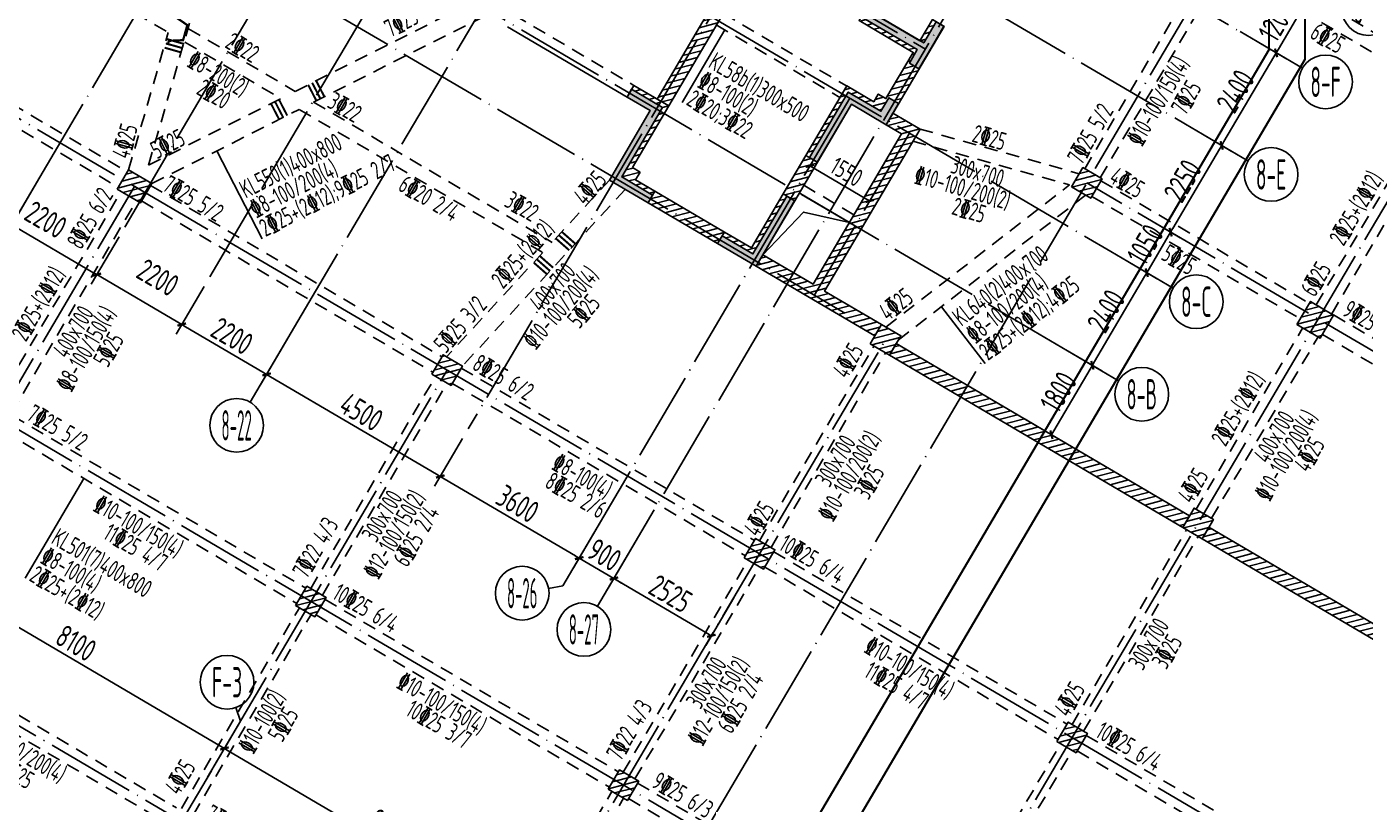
# Model space of a CAD drawing. Header units: millimetres. Extents: x 64473 to 386235, y 427387 to 703525.
# Drawn here: x 312596 to 342496, y 583845 to 601223 of the extents above; entities that cross this region are included whole.
import ezdxf
from ezdxf.enums import TextEntityAlignment as Align

# ---------------------------------------------------------------- set-up
doc = ezdxf.new("R2010")
doc.units = ezdxf.units.MM
doc.header["$LTSCALE"] = 100
doc.header["$PDMODE"] = 35
doc.header["$PDSIZE"] = 200
doc.linetypes.add('3', pattern=[5, 3, -2])
doc.linetypes.add('DOTE', pattern=[2.42, 2, -0.2, 0.02, -0.2])
for name, color, linetype in [('B-DIM', 1, 'Continuous'), ('B-TEXT', 7, 'Continuous'), ('B-开洞', 7, 'Continuous'), ('COLU', 7, 'Continuous'), ('colu-1层', 6, 'Continuous'), ('h后浇带', 51, 'Continuous'), ('h填实-1层', 254, 'Continuous'), ('h斜线-1层', 7, 'Continuous'), ('h斜线-墙', 7, 'Continuous'), ('h斜线-柱', 7, 'Continuous'), ('L-AXIS', 3, 'Continuous'), ('L-dote', 253, 'DOTE'), ('L-吊筋', 1, 'Continuous'), ('L-箍筋', 1, 'Continuous'), ('WALL', 3, 'Continuous'), ('wall-主楼', 2, 'Continuous'), ('wall-开洞', 5, 'Continuous'), ('垂直钢筋', 27, 'Continuous'), ('梁', 4, 'Continuous'), ('梁虚线', 4, '3'), ('水平标注', 2, 'Continuous'), ('水平钢筋', 30, 'Continuous')]:
    doc.layers.add(name, color=color, linetype=linetype)
doc.styles.add('_TCH_AXIS', font='tssdeng.shx', dxfattribs={"width": 0.7, "bigfont": 'tssdchn.shx'})
doc.styles.add('COMPLEX', font='tssdeng.shx', dxfattribs={"width": 0.7, "bigfont": 'tssdchn.shx'})
doc.styles.get("Standard").update_dxf_attribs({"font": 'tssdeng.shx', "width": 0.7, "bigfont": 'tssdchn.shx'})
doc.styles.add('TSSD_Dimension', font='Tssdeng.shx', dxfattribs={"width": 0.7, "bigfont": 'tssdchn.shx'})
doc.dimstyles.new('TSSD_100_100$0', dxfattribs={"dimtxt": 300, "dimasz": 100, "dimexe": 250, "dimexo": 250, "dimgap": 100, "dimtad": 1, "dimdec": 0, "dimzin": 0, "dimdsep": 46, "dimtxsty": 'TSSD_Dimension', "dimblk": '_tsdbk', "dimblk1": '_tsdbk', "dimblk2": '_tsdbk', "dimsah": 1, "dimcen": 0, "dimclrt": 7, "dimadec": 0, "dimazin": 0, "dimtfac": 1, "dimtdec": 0, "dimtix": 1, "dimtmove": 2, "dimatfit": 3, "dimldrblk": '_tsdbk', "dimfxl": 1, "dimtolj": 1, "dimtzin": 0, "dimarcsym": 0})
pattern_1 = [(14.545372, (-467527.32, -323147.44), (-31.895617, 122.929531), [])]
pattern_2 = [(14.545372, (8572.51, -7581.39), (-31.895617, 122.929531), [])]
pattern_3 = [(14.545372, (-85926.15, 179405.06), (-31.895617, 122.92953), [])]

# ---------------------------------------------------------------- blocks, each defined once
blk = doc.blocks.new('_tsdbk')
blk.add_line((-1, 0), (0, 0))
at = {"const_width": 0.5}
blk.add_lwpolyline([(-0.7, -0.7), (0.7, 0.7)], dxfattribs=at)
blk = doc.blocks.new('*D48')
at = {"layer": 'B-DIM', "color": 0, "lineweight": -2}
for p, q in [((330147, 598207), (329966, 597898)), ((330178, 598063), (331342, 597379)), ((331483, 597421), (331302, 597113))]:
    blk.add_line(p, q, dxfattribs=at)
at = {"layer": 'Defpoints', "color": 0}
for p in [(330274, 598422), (331610, 597637), (331428, 597328)]:
    blk.add_point(p, dxfattribs=at)
at = {"layer": 'B-DIM', "color": 0, "lineweight": -2, "xscale": 100, "yscale": 100, "zscale": 100}
for p, rotation in [((330092, 598114), 149.5460815440813), ((331428, 597328), 329.5460815440813)]:
    blk.add_blockref('_tsdbk', p, dxfattribs=dict(at, rotation=rotation))
at = {"layer": 'B-DIM', "color": 7, "insert": (330912, 597980), "char_height": 400, "attachment_point": 5, "rotation": 329.5461, "style": 'TSSD_Dimension'}
blk.add_mtext('\\A1;1550', dxfattribs=at)
blk = doc.blocks.new('*D529')
at = {"layer": 'Defpoints', "color": 0}
for p in [(336810, 596200), (337617, 595726), (335594, 594131)]:
    blk.add_point(p, dxfattribs=at)
at = {"layer": 'L-AXIS', "color": 0, "lineweight": -2}
for p, q in [((337026, 596073), (337833, 595599)), ((336451, 593743), (337566, 595639)), ((335810, 594004), (336616, 593530))]:
    blk.add_line(p, q, dxfattribs=at)
at = {"layer": 'L-AXIS', "color": 0, "lineweight": -2, "xscale": 100, "yscale": 100, "zscale": 100}
for p, rotation in [((337617, 595726), 59.54537173674475), ((336401, 593657), 239.5453717367448)]:
    blk.add_blockref('_tsdbk', p, dxfattribs=dict(at, rotation=rotation))
at = {"layer": 'L-AXIS', "color": 7, "insert": (336707, 594869), "char_height": 500, "attachment_point": 5, "rotation": 59.5454, "style": 'TSSD_Dimension'}
blk.add_mtext('\\A1;2400', dxfattribs=at)
blk = doc.blocks.new('*D530')
at = {"layer": 'Defpoints', "color": 0}
for p in [(335594, 594131), (336401, 593657), (334682, 592579)]:
    blk.add_point(p, dxfattribs=at)
at = {"layer": 'L-AXIS', "color": 0, "lineweight": -2}
for p, q in [((335810, 594004), (336616, 593530)), ((335539, 592191), (336350, 593571)), ((334897, 592453), (335704, 591978))]:
    blk.add_line(p, q, dxfattribs=at)
at = {"layer": 'L-AXIS', "color": 0, "lineweight": -2, "xscale": 100, "yscale": 100, "zscale": 100}
for p, rotation in [((336401, 593657), 59.54537173674475), ((335488, 592105), 239.5453717367448)]:
    blk.add_blockref('_tsdbk', p, dxfattribs=dict(at, rotation=rotation))
at = {"layer": 'L-AXIS', "color": 7, "insert": (335643, 593058), "char_height": 500, "attachment_point": 5, "rotation": 59.5454, "style": 'TSSD_Dimension'}
blk.add_mtext('\\A1;1800', dxfattribs=at)
blk = doc.blocks.new('*D569')
at = {"layer": 'Defpoints', "color": 0}
for p in [(316633, 584447), (323995, 580987), (323616, 580341)]:
    blk.add_point(p, dxfattribs=at)
at = {"layer": 'L-AXIS', "color": 0, "lineweight": -2}
for p, q in [((316760, 584663), (317139, 585308)), ((317099, 585041), (323909, 581037)), ((323742, 580557), (324122, 581202))]:
    blk.add_line(p, q, dxfattribs=at)
at = {"layer": 'L-AXIS', "color": 0, "lineweight": -2, "xscale": 100, "yscale": 100, "zscale": 100}
for p, rotation in [((317013, 585092), 149.5453717276141), ((323995, 580987), 329.5453717276141)]:
    blk.add_blockref('_tsdbk', p, dxfattribs=dict(at, rotation=rotation))
at = {"layer": 'L-AXIS', "color": 7, "insert": (320681, 583341), "char_height": 500, "attachment_point": 5, "rotation": 329.5454, "style": 'TSSD_Dimension'}
blk.add_mtext('\\A1;8100', dxfattribs=at)
blk = doc.blocks.new('_AXISO')
blk.add_circle((0, 0), 0.5)
at = {"layer": 'B-TEXT', "style": 'COMPLEX', "width": 1.450893}
blk.add_attdef('A', text='', height=0.56, dxfattribs=at).set_placement((0.249375, -0.28), (0.749375, -0.28), align=Align.FIT)
blk = doc.blocks.new('*D570')
at = {"layer": 'Defpoints', "color": 0}
for p in [(316683, 595630), (318580, 594515), (317955, 593452)]:
    blk.add_point(p, dxfattribs=at)
at = {"layer": 'L-AXIS', "color": 0, "lineweight": -2}
for p, q in [((316557, 595415), (315931, 594351)), ((316144, 594516), (317868, 593502)), ((318453, 594300), (317828, 593236))]:
    blk.add_line(p, q, dxfattribs=at)
at = {"layer": 'L-AXIS', "color": 0, "lineweight": -2, "xscale": 100, "yscale": 100, "zscale": 100}
for p, rotation in [((316058, 594567), 149.5453717275947), ((317955, 593452), 329.5453717275947)]:
    blk.add_blockref('_tsdbk', p, dxfattribs=dict(at, rotation=rotation))
at = {"layer": 'L-AXIS', "color": 7, "insert": (317184, 594311), "char_height": 500, "attachment_point": 5, "rotation": 329.5454, "style": 'TSSD_Dimension'}
blk.add_mtext('\\A1;2200', dxfattribs=at)
blk = doc.blocks.new('*D571')
at = {"layer": 'Defpoints', "color": 0}
for p in [(309651, 588553), (317013, 585092), (316633, 584447)]:
    blk.add_point(p, dxfattribs=at)
at = {"layer": 'L-AXIS', "color": 0, "lineweight": -2}
for p, q in [((309777, 588768), (310157, 589413)), ((310116, 589147), (316926, 585143)), ((316760, 584663), (317139, 585308))]:
    blk.add_line(p, q, dxfattribs=at)
at = {"layer": 'L-AXIS', "color": 0, "lineweight": -2, "xscale": 100, "yscale": 100, "zscale": 100}
for p, rotation in [((310030, 589198), 149.5453717276141), ((317013, 585092), 329.5453717276141)]:
    blk.add_blockref('_tsdbk', p, dxfattribs=dict(at, rotation=rotation))
at = {"layer": 'L-AXIS', "color": 7, "insert": (313699, 587447), "char_height": 500, "attachment_point": 5, "rotation": 329.5454, "style": 'TSSD_Dimension'}
blk.add_mtext('\\A1;8100', dxfattribs=at)
blk = doc.blocks.new('*D574')
at = {"layer": 'Defpoints', "color": 0}
for p in [(309011, 600141), (312891, 597860), (312265, 596797)]:
    blk.add_point(p, dxfattribs=at)
at = {"layer": 'L-AXIS', "color": 0, "lineweight": -2}
for p, q in [((308885, 599926), (308259, 598862)), ((308472, 599027), (312179, 596848)), ((312764, 597645), (312138, 596581))]:
    blk.add_line(p, q, dxfattribs=at)
at = {"layer": 'L-AXIS', "color": 0, "lineweight": -2, "xscale": 100, "yscale": 100, "zscale": 100}
for p, rotation in [((308386, 599078), 149.5453717275947), ((312265, 596797), 329.5453717275947)]:
    blk.add_blockref('_tsdbk', p, dxfattribs=dict(at, rotation=rotation))
at = {"layer": 'L-AXIS', "color": 7, "insert": (310503, 598239), "char_height": 500, "attachment_point": 5, "rotation": 329.5454, "style": 'TSSD_Dimension'}
blk.add_mtext('\\A1;4500', dxfattribs=at)
blk = doc.blocks.new('*D577')
at = {"layer": 'Defpoints', "color": 0}
for p in [(312891, 597860), (314787, 596745), (314162, 595682)]:
    blk.add_point(p, dxfattribs=at)
at = {"layer": 'L-AXIS', "color": 0, "lineweight": -2}
for p, q in [((312764, 597645), (312138, 596581)), ((312351, 596746), (314075, 595733)), ((314660, 596530), (314035, 595466))]:
    blk.add_line(p, q, dxfattribs=at)
at = {"layer": 'L-AXIS', "color": 0, "lineweight": -2, "xscale": 100, "yscale": 100, "zscale": 100}
for p, rotation in [((312265, 596797), 149.5453717275947), ((314162, 595682), 329.5453717275947)]:
    blk.add_blockref('_tsdbk', p, dxfattribs=dict(at, rotation=rotation))
at = {"layer": 'L-AXIS', "color": 7, "insert": (313023, 596912), "char_height": 500, "attachment_point": 5, "rotation": 329.5454, "style": 'TSSD_Dimension'}
blk.add_mtext('\\A1;2200', dxfattribs=at)
blk = doc.blocks.new('*D578')
at = {"layer": 'Defpoints', "color": 0}
for p in [(314787, 596745), (316683, 595630), (316058, 594567)]:
    blk.add_point(p, dxfattribs=at)
at = {"layer": 'L-AXIS', "color": 0, "lineweight": -2}
for p, q in [((314660, 596530), (314035, 595466)), ((314248, 595631), (315972, 594617)), ((316557, 595415), (315931, 594351))]:
    blk.add_line(p, q, dxfattribs=at)
at = {"layer": 'L-AXIS', "color": 0, "lineweight": -2, "xscale": 100, "yscale": 100, "zscale": 100}
for p, rotation in [((314162, 595682), 149.5453717275947), ((316058, 594567), 329.5453717275947)]:
    blk.add_blockref('_tsdbk', p, dxfattribs=dict(at, rotation=rotation))
at = {"layer": 'L-AXIS', "color": 7, "insert": (315527, 595617), "char_height": 500, "attachment_point": 5, "rotation": 329.5454, "style": 'TSSD_Dimension'}
blk.add_mtext('\\A1;2200', dxfattribs=at)
blk = doc.blocks.new('*D579')
at = {"layer": 'Defpoints', "color": 0}
for p in [(326338, 589954), (328515, 588674), (327889, 587610)]:
    blk.add_point(p, dxfattribs=at)
at = {"layer": 'L-AXIS', "color": 0, "lineweight": -2}
for p, q in [((326211, 589738), (325586, 588674)), ((325799, 588839), (327803, 587661)), ((328388, 588458), (327763, 587395))]:
    blk.add_line(p, q, dxfattribs=at)
at = {"layer": 'L-AXIS', "color": 0, "lineweight": -2, "xscale": 100, "yscale": 100, "zscale": 100}
for p, rotation in [((325713, 588890), 149.5453717275947), ((327889, 587610), 329.5453717275947)]:
    blk.add_blockref('_tsdbk', p, dxfattribs=dict(at, rotation=rotation))
at = {"layer": 'L-AXIS', "color": 7, "insert": (326979, 588552), "char_height": 500, "attachment_point": 5, "rotation": 329.5454, "style": 'TSSD_Dimension'}
blk.add_mtext('\\A1;2525', dxfattribs=at)
blk = doc.blocks.new('*D580')
at = {"layer": 'Defpoints', "color": 0}
for p in [(325562, 590410), (326338, 589954), (325713, 588890)]:
    blk.add_point(p, dxfattribs=at)
at = {"layer": 'L-AXIS', "color": 0, "lineweight": -2}
for p, q in [((325436, 590194), (324810, 589131)), ((326211, 589738), (325586, 588674)), ((324851, 589397), (324765, 589448)), ((324937, 589346), (325713, 588890)), ((325799, 588839), (325885, 588789))]:
    blk.add_line(p, q, dxfattribs=at)
at = {"layer": 'L-AXIS', "color": 0, "lineweight": -2, "xscale": 100, "yscale": 100, "zscale": 100}
for p, rotation in [((324937, 589346), 329.5453717275947), ((325713, 588890), 149.5453717275947)]:
    blk.add_blockref('_tsdbk', p, dxfattribs=dict(at, rotation=rotation))
at = {"layer": 'L-AXIS', "color": 7, "insert": (325502, 589420), "char_height": 500, "attachment_point": 5, "rotation": 329.5454, "style": 'TSSD_Dimension'}
blk.add_mtext('\\A1;900', dxfattribs=at)
blk = doc.blocks.new('*D581')
at = {"layer": 'Defpoints', "color": 0}
for p in [(322459, 592234), (325562, 590410), (324937, 589346)]:
    blk.add_point(p, dxfattribs=at)
at = {"layer": 'L-AXIS', "color": 0, "lineweight": -2}
for p, q in [((322332, 592019), (321707, 590955)), ((321920, 591120), (324851, 589397)), ((325436, 590194), (324810, 589131))]:
    blk.add_line(p, q, dxfattribs=at)
at = {"layer": 'L-AXIS', "color": 0, "lineweight": -2, "xscale": 100, "yscale": 100, "zscale": 100}
for p, rotation in [((321834, 591171), 149.5453717275947), ((324937, 589346), 329.5453717275947)]:
    blk.add_blockref('_tsdbk', p, dxfattribs=dict(at, rotation=rotation))
at = {"layer": 'L-AXIS', "color": 7, "insert": (323563, 590560), "char_height": 500, "attachment_point": 5, "rotation": 329.5454, "style": 'TSSD_Dimension'}
blk.add_mtext('\\A1;3600', dxfattribs=at)
blk = doc.blocks.new('*D583')
at = {"layer": 'Defpoints', "color": 0}
for p in [(318580, 594515), (322459, 592234), (321834, 591171)]:
    blk.add_point(p, dxfattribs=at)
at = {"layer": 'L-AXIS', "color": 0, "lineweight": -2}
for p, q in [((318453, 594300), (317828, 593236)), ((318041, 593401), (321748, 591222)), ((322332, 592019), (321707, 590955))]:
    blk.add_line(p, q, dxfattribs=at)
at = {"layer": 'L-AXIS', "color": 0, "lineweight": -2, "xscale": 100, "yscale": 100, "zscale": 100}
for p, rotation in [((317955, 593452), 149.5453717275947), ((321834, 591171), 329.5453717275947)]:
    blk.add_blockref('_tsdbk', p, dxfattribs=dict(at, rotation=rotation))
at = {"layer": 'L-AXIS', "color": 7, "insert": (320072, 592613), "char_height": 500, "attachment_point": 5, "rotation": 329.5454, "style": 'TSSD_Dimension'}
blk.add_mtext('\\A1;4500', dxfattribs=at)
blk = doc.blocks.new('*D656')
at = {"layer": 'Defpoints', "color": 0}
for p in [(340308, 602148), (341114, 601674), (339700, 601113)]:
    blk.add_point(p, dxfattribs=at)
at = {"layer": 'L-AXIS', "color": 0, "lineweight": -2}
for p, q in [((340523, 602021), (341330, 601547)), ((340557, 600725), (341064, 601587)), ((339915, 600987), (340722, 600512))]:
    blk.add_line(p, q, dxfattribs=at)
at = {"layer": 'L-AXIS', "color": 0, "lineweight": -2, "xscale": 100, "yscale": 100, "zscale": 100}
for p, rotation in [((341114, 601674), 59.54537173674475), ((340506, 600639), 239.5453717367448)]:
    blk.add_blockref('_tsdbk', p, dxfattribs=dict(at, rotation=rotation))
at = {"layer": 'L-AXIS', "color": 7, "insert": (340509, 601334), "char_height": 500, "attachment_point": 5, "rotation": 59.5454, "style": 'TSSD_Dimension'}
blk.add_mtext('\\A1;1200', dxfattribs=at)
blk = doc.blocks.new('*D657')
at = {"layer": 'Defpoints', "color": 0}
for p in [(339700, 601113), (340506, 600639), (338483, 599045)]:
    blk.add_point(p, dxfattribs=at)
at = {"layer": 'L-AXIS', "color": 0, "lineweight": -2}
for p, q in [((339915, 600987), (340722, 600512)), ((339340, 598657), (340455, 600553)), ((338699, 598918), (339505, 598444))]:
    blk.add_line(p, q, dxfattribs=at)
at = {"layer": 'L-AXIS', "color": 0, "lineweight": -2, "xscale": 100, "yscale": 100, "zscale": 100}
for p, rotation in [((340506, 600639), 59.54537173674475), ((339290, 598570), 239.5453717367448)]:
    blk.add_blockref('_tsdbk', p, dxfattribs=dict(at, rotation=rotation))
at = {"layer": 'L-AXIS', "color": 7, "insert": (339596, 599782), "char_height": 500, "attachment_point": 5, "rotation": 59.5454, "style": 'TSSD_Dimension'}
blk.add_mtext('\\A1;2400', dxfattribs=at)
blk = doc.blocks.new('*D658')
at = {"layer": 'Defpoints', "color": 0}
for p in [(338483, 599045), (339290, 598570), (337343, 597105)]:
    blk.add_point(p, dxfattribs=at)
at = {"layer": 'L-AXIS', "color": 0, "lineweight": -2}
for p, q in [((338699, 598918), (339505, 598444)), ((338200, 596717), (339239, 598484)), ((337558, 596978), (338365, 596504))]:
    blk.add_line(p, q, dxfattribs=at)
at = {"layer": 'L-AXIS', "color": 0, "lineweight": -2, "xscale": 100, "yscale": 100, "zscale": 100}
for p, rotation in [((339290, 598570), 59.54537173674475), ((338149, 596631), 239.5453717367448)]:
    blk.add_blockref('_tsdbk', p, dxfattribs=dict(at, rotation=rotation))
at = {"layer": 'L-AXIS', "color": 7, "insert": (338418, 597778), "char_height": 500, "attachment_point": 5, "rotation": 59.5454, "style": 'TSSD_Dimension'}
blk.add_mtext('\\A1;2250', dxfattribs=at)
blk = doc.blocks.new('*D659')
at = {"layer": 'Defpoints', "color": 0}
for p in [(337343, 597105), (338149, 596631), (336810, 596200)]:
    blk.add_point(p, dxfattribs=at)
at = {"layer": 'L-AXIS', "color": 0, "lineweight": -2}
for p, q in [((337558, 596978), (338365, 596504)), ((337617, 595726), (338149, 596631)), ((338200, 596717), (338251, 596803)), ((337026, 596073), (337833, 595599)), ((337566, 595639), (337516, 595553))]:
    blk.add_line(p, q, dxfattribs=at)
at = {"layer": 'L-AXIS', "color": 0, "lineweight": -2, "xscale": 100, "yscale": 100, "zscale": 100}
for p, rotation in [((338149, 596631), 239.5453717367448), ((337617, 595726), 59.54537173674475)]:
    blk.add_blockref('_tsdbk', p, dxfattribs=dict(at, rotation=rotation))
at = {"layer": 'L-AXIS', "color": 7, "insert": (337581, 596356), "char_height": 500, "attachment_point": 5, "rotation": 59.5454, "style": 'TSSD_Dimension'}
blk.add_mtext('\\A1;1050', dxfattribs=at)
blk = doc.blocks.new('后浇带现场')
at = {"color": 6, "lineweight": 30}
for points in [[(821257, 720830), (821257, 688843), (805860, 662656), (825600, 651049), (814026, 631365), (812236, 611185), (845904, 608199)], [(822057, 720830), (822057, 688625), (806955, 662940), (826695, 651333), (814807, 631115), (813104, 611911), (845975, 608996)]]:
    blk.add_lwpolyline(points, dxfattribs=at)
at = {"layer": 'h后浇带', "color": 1}
for p, q in [((821257, 720830), (821257, 688843)), ((822057, 720830), (822057, 688625)), ((805860, 662656), (821257, 688843)), ((806549, 662251), (822057, 688625))]:
    blk.add_line(p, q, dxfattribs=at)

msp = doc.modelspace()

# ---------------------------------------------------------------- hatches: boundary and pattern name
at = {"layer": 'h填实-1层'}
for points in [[(332806.6, 600758.2), (332527.8, 600284.1), (332312.3, 600410.8), (332489.7, 600712.5), (331239.7, 601447.4), (331341.1, 601619.8), (332634.1, 600859.5), (332912.9, 601333.7), (333085.3, 601232.3)], [(326798.6, 599418.5), (325886.3, 597866.8), (326575.9, 597461.4), (326474.5, 597288.9), (325612.5, 597795.8), (326524.8, 599347.5), (326007.6, 599651.6), (326109, 599824)], [(330084.3, 598298.6), (330256.7, 598197.2), (331017, 599490.3), (331792.8, 599034.1), (332071.6, 599508.2), (331856.1, 599634.9), (331678.7, 599333.2), (330946, 599764.1)], [(328127.6, 596549), (328026.2, 596376.6), (328888.2, 595869.8), (329749.9, 597335.2), (329577.5, 597436.6), (328817.2, 596143.5)]]:
    msp.add_hatch(color=256, dxfattribs=at).paths.add_polyline_path(points)
at = {"layer": 'h斜线-1层'}
h = msp.add_hatch(dxfattribs=at)
h.set_pattern_fill('ANSI31', color=256, scale=40, angle=-30.45463, style=0)
h.set_pattern_definition(pattern_3)
h.paths.add_polyline_path([(332912.9, 601333.7), (332828.9, 601383.1), (332550.1, 600909), (332634.1, 600859.5)])
h.paths.add_polyline_path([(332529.9, 600282.8), (332312.3, 600410.8), (332489.7, 600712.5), (331241.9, 601446.2), (331191.2, 601360), (332398, 600650.4), (331789.8, 599615.9), (331617.4, 599717.3), (331516, 599544.9), (330912.6, 599899.7), (330000.3, 598348), (330084.3, 598298.6), (330946, 599764.1), (331678.7, 599333.2), (331856.1, 599634.9), (332073.8, 599507)])
h = msp.add_hatch(dxfattribs=at)
h.set_pattern_fill('ANSI31', color=256, scale=40, angle=-30.45463, style=0)
h.set_pattern_definition(pattern_3)
h.paths.add_polyline_path([(326297.4, 597973.2), (326125, 598074.5), (326935.9, 599453.8), (326160.1, 599910), (326109.4, 599823.7), (326798.6, 599418.5), (325886.3, 597866.8), (326576.3, 597461.1), (326627, 597547.3), (326196, 597800.8)])
h = msp.add_hatch(dxfattribs=at)
h.set_pattern_fill('ANSI31', color=256, scale=40, angle=-30.45463, style=0)
h.paths.add_polyline_path([(330258.9, 598196), (330171, 598247.7), (329765.5, 597558.1), (329853.4, 597506.4)])
h.paths.add_polyline_path([(330171, 598247.7), (330000.3, 598348), (329594.8, 597658.4), (329765.5, 597558.1)])
h.paths.add_polyline_path([(329765.5, 597558.1), (329594.8, 597658.4), (329493.4, 597486), (329664.1, 597385.7)])
h.paths.add_polyline_path([(329853.4, 597506.4), (329765.5, 597558.1), (329664.1, 597385.7), (329752, 597334)])
h = msp.add_hatch(dxfattribs=at)
h.set_pattern_fill('ANSI31', color=256, scale=40, angle=-30.45463, style=0)
h.set_pattern_definition(pattern_3)
h.paths.add_polyline_path([(329577.5, 597436.6), (329493.4, 597486), (328783.8, 596279.2), (328180.4, 596634), (328129.7, 596547.8), (328817.2, 596143.5)])
at = {"layer": 'h斜线-墙'}
h = msp.add_hatch(dxfattribs=at)
h.set_pattern_fill('ANSI31', color=256, scale=40, angle=-30.45463, style=0)
h.set_pattern_definition(pattern_2)
h.paths.add_polyline_path([(324706.5, 605230.9), (324965.1, 605078.8), (324762.3, 604734), (326572.6, 603669.6), (326775.4, 604014.4), (326990.9, 603887.7), (326788.1, 603542.9), (328426, 602579.8), (328502, 602709.1), (328760.6, 602557.1), (326935.9, 599453.8), (326677.3, 599605.8), (328273.9, 602321.2), (324351.7, 604627.4)])
h = msp.add_hatch(dxfattribs=at)
h.set_pattern_fill('ANSI31', color=256, scale=40, angle=-30.45463, style=0)
h.set_pattern_definition(pattern_2)
h.paths.add_polyline_path([(331795, 599032.9), (332139.8, 598830.1), (330161.5, 595465.4), (329042.4, 596127.1), (328890.4, 595868.5), (331539.4, 594310.9), (331691.4, 594569.5), (330420.1, 595313.3), (332550.5, 598936.7), (331947, 599291.5)])
h = msp.add_hatch(dxfattribs=at)
h.set_pattern_fill('ANSI31', color=256, scale=40, angle=-30.45463, style=0)
h.set_pattern_definition(pattern_2)
h.paths.add_polyline_path([(326627, 597547.3), (328180.4, 596634), (328028.3, 596375.4), (326475, 597288.7)])
h = msp.add_hatch(dxfattribs=at)
h.set_pattern_fill('ANSI31', color=256, scale=40, angle=-30.45463, style=0)
h.set_pattern_definition(pattern_2)
h.paths.add_polyline_path([(331869, 593885.1), (338420.5, 590033), (338572.5, 590291.6), (332021.1, 594143.7)])
h = msp.add_hatch(dxfattribs=at)
h.set_pattern_fill('ANSI31', color=256, scale=40, angle=-30.45463, style=0)
h.set_pattern_definition(pattern_2)
h.paths.add_polyline_path([(338851.5, 589779.6), (345230.5, 586028.8), (345382.6, 586287.4), (339003.5, 590038.2)])
at = {"layer": 'h斜线-柱'}
h = msp.add_hatch(dxfattribs=at)
h.set_pattern_fill('ANSI31', color=256, scale=40, angle=-30.45463, style=0)
h.set_pattern_definition(pattern_1)
h.paths.add_polyline_path([(314617, 597590.7), (315134.2, 597286.6), (315387.6, 597717.6), (314870.4, 598021.7)])
h = msp.add_hatch(dxfattribs=at)
h.set_pattern_fill('ANSI31', color=256, scale=40, angle=-30.45463, style=0)
h.set_pattern_definition(pattern_1)
h.paths.add_polyline_path([(335934.6, 597642.9), (336365.6, 597389.5), (336619.1, 597820.5), (336188, 598073.9)])
h = msp.add_hatch(dxfattribs=at)
h.set_pattern_fill('ANSI31', color=256, scale=40, angle=-30.45463, style=0)
h.set_pattern_definition([(14.545372, (-467621.1, -323208.3), (-31.895617, 122.929531), [])])
h.paths.add_polyline_path([(340969.9, 594566.2), (341487.1, 594262.1), (341791.2, 594779.4), (341274, 595083.5)])
h = msp.add_hatch(dxfattribs=at)
h.set_pattern_fill('ANSI31', color=256, scale=40, angle=-30.45463, style=0)
h.set_pattern_definition(pattern_1)
h.paths.add_polyline_path([(331438, 594138.5), (331869, 593885.1), (332122.5, 594316.1), (331691.4, 594569.5)])
h = msp.add_hatch(dxfattribs=at)
h.set_pattern_fill('ANSI31', color=256, scale=40, angle=-30.45463, style=0)
h.set_pattern_definition(pattern_1)
h.paths.add_polyline_path([(321642.5, 593459.8), (322073.5, 593206.4), (322327, 593637.4), (321895.9, 593890.8)])
h = msp.add_hatch(dxfattribs=at)
h.set_pattern_fill('ANSI31', color=256, scale=40, angle=-30.45463, style=0)
h.set_pattern_definition(pattern_1)
h.paths.add_polyline_path([(338420.5, 590033), (338851.5, 589779.6), (339104.9, 590210.6), (338673.9, 590464)])
h = msp.add_hatch(dxfattribs=at)
h.set_pattern_fill('ANSI31', color=256, scale=40, angle=-30.45463, style=0)
h.set_pattern_definition(pattern_1)
h.paths.add_polyline_path([(328625, 589354.3), (329056, 589100.8), (329309.4, 589531.9), (328878.4, 589785.3)])
h = msp.add_hatch(dxfattribs=at)
h.set_pattern_fill('ANSI31', color=256, scale=40, angle=-30.45463, style=0)
h.set_pattern_definition(pattern_1)
h.paths.add_polyline_path([(318601.4, 588287.6), (319032.4, 588034.2), (319285.8, 588465.2), (318854.8, 588718.6)])
h = msp.add_hatch(dxfattribs=at)
h.set_pattern_fill('ANSI31', color=256, scale=40, angle=-30.45463, style=0)
h.set_pattern_definition(pattern_1)
h.paths.add_polyline_path([(335607.4, 585248.7), (336038.4, 584995.3), (336291.9, 585426.3), (335860.8, 585679.7)])
h = msp.add_hatch(dxfattribs=at)
h.set_pattern_fill('ANSI31', color=256, scale=40, angle=-30.45463, style=0)
h.set_pattern_definition(pattern_1)
h.paths.add_polyline_path([(325583.8, 584182.1), (326014.9, 583928.6), (326268.3, 584359.7), (325837.3, 584613.1)])

# ---------------------------------------------------------------- linework, layer by layer
at = {"layer": 'B-开洞'}
msp.add_lwpolyline([(330974.1, 596847.4), (329949.9, 597082.1), (329042.4, 596127.1)], dxfattribs=at)
at = {"layer": 'COLU'}
for points in [[(314617, 597590.7), (315134.2, 597286.6), (315387.6, 597717.6), (314870.4, 598021.7)], [(335934.6, 597642.9), (336365.6, 597389.5), (336619.1, 597820.5), (336188, 598073.9)], [(340969.9, 594566.2), (341487.1, 594262.1), (341791.2, 594779.4), (341274, 595083.5)], [(331438, 594138.5), (331869, 593885.1), (332122.5, 594316.1), (331691.4, 594569.5)], [(321642.5, 593459.8), (322073.5, 593206.4), (322327, 593637.4), (321895.9, 593890.8)], [(338420.5, 590033), (338851.5, 589779.6), (339104.9, 590210.6), (338673.9, 590464)], [(328625, 589354.3), (329056, 589100.8), (329309.4, 589531.9), (328878.4, 589785.3)], [(318601.4, 588287.6), (319032.4, 588034.2), (319285.8, 588465.2), (318854.8, 588718.6)], [(335607.4, 585248.7), (336038.4, 584995.3), (336291.9, 585426.3), (335860.8, 585679.7)], [(325583.8, 584182.1), (326014.9, 583928.6), (326268.3, 584359.7), (325837.3, 584613.1)]]:
    msp.add_lwpolyline(points, close=True, dxfattribs=at)
at = {"layer": 'colu-1层'}
for points in [[(332806.6, 600758.2), (332527.8, 600284.1), (332312.3, 600410.8), (332489.7, 600712.5), (331239.7, 601447.4), (331341.1, 601619.8), (332634.1, 600859.5), (332912.9, 601333.7), (333085.3, 601232.3)], [(326798.6, 599418.5), (325886.3, 597866.8), (326575.9, 597461.4), (326474.5, 597288.9), (325612.5, 597795.8), (326524.8, 599347.5), (326007.6, 599651.6), (326109, 599824)], [(330084.3, 598298.6), (330256.7, 598197.2), (331017, 599490.3), (331792.8, 599034.1), (332071.6, 599508.2), (331856.1, 599634.9), (331678.7, 599333.2), (330946, 599764.1)], [(328127.6, 596549), (328026.2, 596376.6), (328888.2, 595869.8), (329749.9, 597335.2), (329577.5, 597436.6), (328817.2, 596143.5)]]:
    msp.add_lwpolyline(points, close=True, dxfattribs=at)
at = {"layer": 'L-AXIS'}
for p, q in [((341092.7, 600294.3), (339699.5, 601113.5)), ((339876.3, 598225.4), (338483.1, 599044.6)), ((312890.5, 597860.5), (311899.9, 596175.7)), ((338203.7, 595380.7), (336810.5, 596199.9)), ((318579.9, 594515.2), (317589.3, 592830.4)), ((336987.2, 593311.8), (335594, 594131)), ((325562.4, 590409.7), (324571.8, 588724.9)), ((326338.2, 589953.5), (325347.6, 588268.7)), ((324571.8, 588724.9), (324254.8, 588668.2)), ((317370.1, 585700.3), (317265.6, 586004.9)), ((316633.2, 584447), (317370.1, 585700.3))]:
    msp.add_line(p, q, dxfattribs=at)
at = {"layer": 'L-dote', "ltscale": 10}
for p, q in [((282341.6, 630314.5), (332670.1, 600722.4)), ((279300.4, 625142.4), (330874.7, 594817.8)), ((298604.3, 622492.4), (338483.1, 599044.6)), ((321026.7, 612092.7), (339699.5, 601113.5)), ((323095.6, 610876.2), (314787, 596745.4)), ((319982.7, 609922.4), (312890.5, 597860.5)), ((324992.1, 609761.1), (316683.5, 595630.3)), ((337653.7, 609198.3), (326338.2, 589953.5)), ((313214.5, 607289.7), (335594, 594131)), ((325672.1, 606577.2), (318579.9, 594515.2)), ((328791, 603003.3), (322459.1, 592234.4)), ((325425.9, 579277.1), (339241.9, 602774.6)), ((352108.5, 575836.5), (308019.8, 601759.7)), ((327878.6, 601451.6), (336810.5, 596199.9)), ((324089.2, 565166), (344414.1, 599733.4)), ((330981.9, 599626.9), (325562.4, 590409.7)), ((332318.1, 598841.3), (330187.7, 595218)), ((349573.2, 589913.7), (336276.8, 597731.7)), ((303141.9, 577482.6), (315002.3, 597654.1)), ((317106.8, 569271.5), (331805.6, 594270.4)), ((310799.6, 574525.5), (321984.7, 593548.6)), ((349067.3, 570664.3), (311961.2, 592481.9)), ((346178.3, 565750.7), (306646.2, 588994.7))]:
    msp.add_line(p, q, dxfattribs=at)
at = {"layer": 'L-吊筋', "const_width": 50}
msp.add_lwpolyline([(315744.4, 600812.4), (315771.8, 600908.6), (316087.7, 600922.8), (316183.4, 601259.4), (315922.2, 601437.7), (315949.6, 601533.9)], dxfattribs=at)
at = {"layer": 'L-箍筋', "const_width": 44.9}
for points in [[(315675.8, 600754), (316060.6, 600644.6)], [(315703.2, 600850.2), (316087.9, 600740.8)], [(315730.5, 600946.4), (316115.3, 600837)], [(318883, 599924.7), (319066.2, 599569.1)], [(318971.9, 599970.5), (319155.1, 599614.9)], [(319060.8, 600016.3), (319244, 599660.7)], [(318053, 599502.6), (318236.2, 599147.1)], [(318141.9, 599548.4), (318325.1, 599192.9)], [(318230.8, 599594.2), (318414, 599238.7)], [(324413.1, 596491.9), (324713.5, 596227.8)], [(324479.1, 596567), (324779.5, 596302.9)], [(324545.2, 596642.1), (324845.6, 596378)], [(323921.8, 595951.4), (324222.2, 595687.3)], [(323987.9, 596026.5), (324288.3, 595762.4)], [(324053.9, 596101.6), (324354.3, 595837.5)]]:
    msp.add_lwpolyline(points, dxfattribs=at)
at = {"layer": 'WALL'}
msp.add_lwpolyline([(324706.5, 605230.9), (324965.1, 605078.8), (324762.3, 604734), (326572.6, 603669.6), (326775.4, 604014.4), (326990.9, 603887.7), (326788.1, 603542.9), (328426, 602579.8), (328502, 602709.1), (328760.6, 602557.1), (326935.9, 599453.8), (326677.3, 599605.8), (328273.9, 602321.2), (324351.7, 604627.4), (324706.5, 605230.9)], dxfattribs=at)
for points in [[(331795, 599032.9), (332139.8, 598830.1), (330161.5, 595465.4), (329042.4, 596127.1), (328890.4, 595868.5), (331539.4, 594310.9), (331691.4, 594569.5), (330420.1, 595313.3), (332550.5, 598936.7), (331947, 599291.5)], [(326627, 597547.3), (328180.4, 596634), (328028.3, 596375.4), (326475, 597288.7)], [(331869, 593885.1), (338420.5, 590033), (338572.5, 590291.6), (332021.1, 594143.7)], [(338851.5, 589779.6), (345230.5, 586028.8), (345382.6, 586287.4), (339003.5, 590038.2)]]:
    msp.add_lwpolyline(points, close=True, dxfattribs=at)
at = {"layer": 'wall-主楼'}
msp.add_lwpolyline([(330258.9, 598196), (331019.2, 599489), (331795, 599032.9), (333087.5, 601231), (332828.9, 601383.1), (332550.1, 600909), (331343.3, 601618.6), (331191.2, 601360), (332398, 600650.4), (331789.8, 599615.9), (331617.4, 599717.3), (331516, 599544.9), (330912.6, 599899.7), (330000.3, 598348), (330258.9, 598196)], dxfattribs=at)
for points in [[(326297.4, 597973.2), (326125, 598074.5), (326935.9, 599453.8), (326160.1, 599910), (326008.1, 599651.3), (326525.3, 599347.2), (325612.9, 597795.6), (326475, 597288.7), (326627, 597547.3), (326196, 597800.8)], [(328180.4, 596634), (328028.3, 596375.4), (328890.4, 595868.5), (329752, 597334), (329493.4, 597486), (328783.8, 596279.2)]]:
    msp.add_lwpolyline(points, close=True, dxfattribs=at)
at = {"layer": 'wall-开洞'}
msp.add_lwpolyline([(330000.3, 598348), (330258.9, 598196), (329752, 597334), (329493.4, 597486)], close=True, dxfattribs=at)
at = {"layer": '梁'}
for p, q in [((323335.7, 601222.6), (326008.1, 599651.3)), ((329851.7, 597507.4), (330974.1, 596847.4))]:
    msp.add_line(p, q, dxfattribs=at)
at = {"layer": '梁虚线'}
for p, q in [((315318, 598130.4), (317243.1, 604804.8)), ((310709.6, 604064.3), (315757.2, 601096.4)), ((336231.1, 598048.6), (339018.9, 602789.7)), ((339607.5, 602907.7), (344346.5, 600121.2)), ((336576.8, 597847.2), (339363.7, 602587)), ((339363.7, 602587), (344148.6, 599773.5)), ((308379.8, 601780), (314843.7, 597979.4)), ((318591.5, 599777.9), (322472.8, 601731.5)), ((308177.1, 601435.2), (314643.7, 597633)), ((319001.8, 599536.7), (322881.8, 601489.5)), ((323487.8, 601481.2), (326160.1, 599909.9)), ((328152.4, 601522.6), (330910.9, 599900.7)), ((314870.4, 598021.7), (315757.2, 601096.4)), ((316212, 601177), (318591.5, 599777.9)), ((328000.3, 601264), (330758.8, 599642.1)), ((316127.2, 600878.9), (318272.6, 599617.4)), ((315318, 598130.4), (318272.6, 599617.4)), ((319001.8, 599536.7), (324331.3, 596403.1)), ((341402.5, 595006.1), (344190.2, 599747.2)), ((341749, 594806.1), (344535.9, 599545.9)), ((315387.6, 597717.6), (318682.9, 599376.2)), ((318682.9, 599376.2), (324123.5, 596177.2)), ((332550.5, 598936.7), (336107.9, 597937.5)), ((332388.1, 598664.5), (335893.4, 597687.8)), ((325612.9, 597795.6), (324331.3, 596403.1)), ((336592.4, 597778.2), (341247.3, 595041.2)), ((311914.7, 592797.5), (314702.4, 597538.6)), ((315362.3, 597674.5), (321869.2, 593848.5)), ((325965.7, 597588.2), (322328.3, 593636.1)), ((329953, 597679.8), (331075.4, 597019.8)), ((331790.2, 594511.5), (335893.4, 597687.8)), ((332063.5, 594217.2), (336250.4, 597458.3)), ((336392.3, 597431.8), (341047.3, 594694.8)), ((312261.1, 592597.5), (315048.8, 597338.6)), ((315160.9, 597328.9), (321669.2, 593502.1)), ((324123.5, 596177.2), (321975.9, 593843.8)), ((341789.5, 594780.4), (348256.5, 590977.9)), ((338716.7, 590438.2), (341098.4, 594488.8)), ((339063.1, 590238.2), (341444.8, 594288.8)), ((341539.5, 594347.3), (348003, 590546.9)), ((328964, 589733.6), (331524.1, 594087.7)), ((329223.8, 589583.6), (331782.8, 593935.8)), ((322300.3, 593595.1), (328851.7, 589743)), ((318940.4, 588666.9), (321728.1, 593408.1)), ((319200.2, 588516.9), (321987.9, 593258.1)), ((322100.3, 593248.7), (328651.7, 589396.6)), ((312276.7, 592528.4), (318828.1, 588676.3)), ((312076.7, 592182), (318628.1, 588329.9)), ((335946.5, 585628), (338506.6, 589982.1)), ((336206.3, 585478), (338765.3, 589830.3)), ((329282.7, 589489.5), (335834.1, 585637.5)), ((325922.9, 584561.4), (328710.6, 589302.5)), ((326182.7, 584411.4), (328970.4, 589152.5)), ((329082.7, 589143.1), (335634.1, 585291)), ((316051.3, 583753.3), (318687, 588235.9)), ((319259.1, 588422.9), (325810.5, 584570.8)), ((316311.2, 583603.3), (318946.8, 588085.9)), ((319059.1, 588076.5), (325610.5, 584224.4)), ((309387.6, 587614.9), (315939, 583762.8)), ((309187.6, 587268.4), (315739, 583416.3)), ((332905.3, 580455.9), (335693, 585197)), ((336265.2, 585384), (342729.5, 581583.1)), ((333165.1, 580305.9), (335952.8, 585047)), ((336065.1, 585037.6), (342529.5, 581236.7)), ((326241.6, 584317.4), (332793, 580465.3)), ((323033.8, 579647.8), (325669.4, 584130.4)), ((323293.6, 579497.8), (325929.2, 583980.4)), ((326041.6, 583970.9), (332593, 580118.8))]:
    msp.add_line(p, q, dxfattribs=at)
at = {"layer": '水平标注'}
for p, q in [((327236.5, 599530.8), (328190, 601152.5)), ((317858.3, 596482.8), (316844.7, 598449.8)), ((334006.7, 593697.9), (333027.2, 594963.2)), ((312558.1, 588894.4), (313870.9, 591127))]:
    msp.add_line(p, q, dxfattribs=at)

# ---------------------------------------------------------------- block references
at = {"color": 3, "lineweight": 30}
msp.add_blockref('后浇带现场', (-480910.3, -88135.4), dxfattribs=at)
at = {"layer": 'L-AXIS'}
ref = msp.add_blockref('_AXISO', (342573, 601628), dxfattribs=dict(at, xscale=1200.000000000114, yscale=1200, zscale=1200, rotation=359.9996457873818))
ref.add_attrib('A', '8-G', dxfattribs={"color": 7, "height": 678.82, "rotation": 359.99965, "style": '_TCH_AXIS', "width": 0.328125}).set_placement((342233.6, 601288.6), (342912.4, 601288.6), align=Align.FIT)
ref = msp.add_blockref('_AXISO', (341610, 599990.2), dxfattribs=dict(at, xscale=1200.000000000114, yscale=1200, zscale=1200, rotation=359.9996457873818))
ref.add_attrib('A', '8-F', dxfattribs={"color": 7, "height": 678.82, "rotation": 359.99965, "style": '_TCH_AXIS', "width": 0.33871}).set_placement((341270.5, 599650.8), (341949.4, 599650.8), align=Align.FIT)
ref = msp.add_blockref('_AXISO', (340393.5, 597921.3), dxfattribs=dict(at, xscale=1200.000000000114, yscale=1200, zscale=1200, rotation=359.9996457873818))
ref.add_attrib('A', '8-E', dxfattribs={"color": 7, "height": 678.82, "rotation": 359.99965, "style": '_TCH_AXIS', "width": 0.33871}).set_placement((340054.1, 597581.9), (340732.9, 597581.9), align=Align.FIT)
ref = msp.add_blockref('_AXISO', (338720.9, 595076.6), dxfattribs=dict(at, xscale=1200.000000000114, yscale=1200, zscale=1200, rotation=359.9996457873818))
ref.add_attrib('A', '8-C', dxfattribs={"color": 7, "height": 678.82, "rotation": 359.99965, "style": '_TCH_AXIS', "width": 0.344262}).set_placement((338381.5, 594737.2), (339060.3, 594737.2), align=Align.FIT)
ref = msp.add_blockref('_AXISO', (337504.4, 593007.7), dxfattribs=dict(at, xscale=1200.000000000114, yscale=1200, zscale=1200, rotation=359.9996457873818))
ref.add_attrib('A', '8-B', dxfattribs={"color": 7, "height": 678.82, "rotation": 359.99965, "style": '_TCH_AXIS', "width": 0.333333}).set_placement((337165, 592668.3), (337843.8, 592668.3), align=Align.FIT)
ref = msp.add_blockref('_AXISO', (317285.2, 592313.2), dxfattribs=dict(at, xscale=1200.000000000114, yscale=1200, zscale=1200, rotation=359.9996457873818))
ref.add_attrib('A', '8-22', dxfattribs={"color": 7, "height": 678.82, "rotation": 359.99965, "style": '_TCH_AXIS', "width": 0.2625}).set_placement((316945.8, 591973.8), (317624.6, 591973.8), align=Align.FIT)
ref = msp.add_blockref('_AXISO', (323664.2, 588562.5), dxfattribs=dict(at, xscale=1200.000000000114, yscale=1200, zscale=1200, rotation=359.9996457873818))
ref.add_attrib('A', '8-26', dxfattribs={"color": 7, "height": 678.82, "rotation": 359.99965, "style": '_TCH_AXIS', "width": 0.2625}).set_placement((323324.8, 588223.1), (324003.6, 588223.1), align=Align.FIT)
ref = msp.add_blockref('_AXISO', (325043.5, 587751.5), dxfattribs=dict(at, xscale=1200.000000000114, yscale=1200, zscale=1200, rotation=359.9996457873818))
ref.add_attrib('A', '8-27', dxfattribs={"color": 7, "height": 678.82, "rotation": 359.99965, "style": '_TCH_AXIS', "width": 0.2625}).set_placement((324704.1, 587412.1), (325382.9, 587412.1), align=Align.FIT)
ref = msp.add_blockref('_AXISO', (317070.8, 586572.4), dxfattribs=dict(at, xscale=1199.999999999997, yscale=1200, zscale=1200, rotation=359.999645787379))
ref.add_attrib('A', 'F-3', dxfattribs={"color": 7, "height": 678.82, "rotation": 359.99965, "style": '_TCH_AXIS', "width": 0.35}).set_placement((316731.4, 586232.9), (317410.2, 586232.9), align=Align.FIT)

# ---------------------------------------------------------------- texts
at = {"layer": '垂直钢筋', "color": 0, "width": 0.65}
for s, rotation, p in [('%%13210-100/150(4)', 59.54534, (337489.2, 598525.4)), ('7%%13325', 59.54534, (338480.2, 599218.7)), ('7%%13325 5/2', 59.54534, (336163.3, 598110.5)), ('4%%13325', 74.12657, (314878.2, 598251.6)), ('4%%13325', 48.67891, (325076.8, 597207.2)), ('2%%13325+(2%%13212)', 59.5453, (342013.3, 596299.3)), ('8%%13325 6/2', 59.54534, (313812.5, 596218.1)), ('2%%13325+(2%%13212)', 48.67885, (323237.3, 595344)), ('400x700', 48.67885, (324089.5, 594819)), ('6%%13325', 59.5453, (341374.8, 595159.3)), ('2%%13325+(2%%13212)', 59.54534, (312577.4, 594161.8)), ('%%13210-100/200(4)', 48.67885, (323943.7, 593986.8)), ('5%%13325 3/2', 48.67947, (321956.2, 593901.7)), ('5%%13325', 48.67885, (324939.3, 594452.8)), ('400x700', 59.54534, (313500.5, 593784.4)), ('%%1328-100/150(4)', 59.54534, (313568.9, 593032.6)), ('5%%13325', 59.54534, (314404.1, 593585)), ('2%%13325+(2%%13212)', 59.54529, (339375.7, 591818.4)), ('7%%13325 5/2', 329.54533, (312563.9, 592455.5)), ('400x700', 59.54529, (340326, 591435.6)), ('%%13210-100/200(4)', 59.54529, (340339.7, 590590.9)), ('4%%13325', 59.54529, (341229.5, 591236.2)), ('4%%13325', 59.54529, (338628.7, 590541.7)), ('300x700', 59.54534, (320404.9, 589671.8)), ('%%13212-100/150(2)', 59.54534, (320429.6, 588845.7)), ('%%13210-100/150(4)', 329.54533, (314053.8, 590438.1)), ('7%%13322 4/3', 59.54534, (318853.9, 588863.1)), ('6%%13325 2/4', 59.54534, (321100.8, 589119.2)), ('11%%13325 4/7', 329.54533, (314276.2, 589796.9)), ('10%%13325 6/4', 329.54533, (319395.9, 588455.2)), ('300x700', 59.54557, (337528.6, 586813.4)), ('3%%13325', 59.54557, (338052.7, 586836.7)), ('%%13210-100/150(4)', 329.54533, (320829.8, 586480.1)), ('%%13210-100(2)', 59.54535, (317638.2, 584943.7)), ('4%%13325', 59.54557, (335872.6, 585768)), ('5%%13325', 59.54535, (318304.2, 585208.3)), ('10%%13325 3/7', 329.54533, (321033.7, 585849.8)), ('%%1328-100/200(4)', 329.54528, (311509.1, 585361.7)), ('4%%13325', 59.54535, (316002.4, 584026.3)), ('6%%13325', 329.54528, (311952.8, 584546.9)), ('9%%13325 6/3', 329.54535, (326528.8, 584244.5)), ('7%%13325 5/2', 329.54535, (316539.9, 583511))]:
    msp.add_text(s, height=400, rotation=rotation, dxfattribs=at).set_placement(p)
at = {"layer": '水平标注', "width": 0.65}
for s, height, rotation, p in [('KL58b(1)300x500', 403, 329.54528, (327796.2, 600323.7)), ('%%1328-100(2)', 402, 329.54528, (327551.1, 599906.8)), ('2%%13320;3%%13322', 401, 329.54528, (327306, 599489.9)), ('KL550(1)400x800', 403, 27.26252, (317488.8, 597375.1)), ('2%%13325+(2%%13212);9%%13325 2/7', 401, 27.26252, (317929.6, 596519.6)), ('%%1328-100/200(4)', 402, 27.26252, (317709.2, 596947.3)), ('KL640(2)400x700', 403, 37.74411, (333478.3, 594512.1)), ('%%1328-100/200(4)', 402, 37.74411, (333774.4, 594129.7)), ('2%%13325+(2%%13212);4%%13325', 401, 37.74411, (334070.4, 593747.3)), ('KL501(7)400x800', 403, 329.54534, (313117.9, 589687.3)), ('%%1328-100(4)', 402, 329.54534, (312872.7, 589270.4)), ('2%%13325+(2%%13212)', 401, 329.54534, (312627.6, 588853.6)), ('KL526(6)400x800', 403, 329.54534, (310632.4, 584322))]:
    msp.add_text(s, height=height, rotation=rotation, dxfattribs=at).set_placement(p)
at = {"layer": '水平钢筋', "color": 0, "width": 0.65}
for s, rotation, p in [('7%%13325 5/2', 27.26264, (320723.9, 600975.7)), ('2%%13322', 329.54545, (317000.6, 600770.8)), ('6%%13325', 329.54528, (341234.3, 600986.2)), ('%%1328-200(2)', 329.54545, (316150.6, 600365.9)), ('2%%13320', 329.54545, (316359.6, 599732.6)), ('3%%13322', 329.54545, (319284, 599434.7)), ('5%%13325', 27.26264, (315501.5, 598255.9)), ('2%%13325', 343.66244, (333689.3, 598659.1)), ('300x700', 343.66244, (333209.2, 597962.2)), ('%%13210-100/200(2)', 343.66244, (332393.4, 597742.9)), ('4%%13325', 329.54528, (336749.9, 597758.6)), ('7%%13325 5/2', 329.54533, (315597.9, 597577.3)), ('6%%13320 2/4', 329.54534, (320865.7, 597580)), ('3%%13322', 329.54534, (323237.9, 597222.1)), ('2%%13325', 343.66244, (333236.2, 597037.3)), ('5%%13325', 329.54528, (337910.5, 596035.5)), ('4%%13325', 37.74411, (331835, 594630.4)), ('9%%13325 6/3', 329.54538, (341960.3, 594786)), ('8%%13325 6/2', 329.5453, (322519.8, 593582.2)), ('300x700', 59.54549, (330529.9, 590906.5)), ('%%1328-100(4)', 329.5453, (324295.7, 591366.6)), ('3%%13325', 59.54549, (331398.3, 590626.6)), ('8%%13325 2/6', 329.5453, (324142.2, 590946.4)), ('4%%13325', 59.54549, (328935.1, 589798.9)), ('300x700', 59.54547, (327647.8, 585948.3)), ('%%13212-100/150(2)', 59.54547, (327672.5, 585122.1)), ('6%%13325 2/4', 59.54547, (328343.7, 585395.6)), ('7%%13322 4/3', 59.54547, (325865.5, 584786.7))]:
    msp.add_text(s, height=400, rotation=rotation, dxfattribs=at).set_placement(p)
at = {"layer": '水平钢筋', "color": 1, "width": 0.65}
for s, rotation, p in [('4%%13325', 59.54549, (330923.6, 593335.4)), ('%%13210-100/200(2)', 59.54549, (330587.4, 590136.1)), ('10%%13325 6/4', 329.54538, (329372, 589552)), ('%%13210-100/150(4)', 329.54538, (331276.3, 587273.8)), ('11%%13325 4/7', 329.54538, (331273.8, 586708.6)), ('10%%13325 6/4', 329.54538, (336445.7, 585364.4))]:
    msp.add_text(s, height=400, rotation=rotation, dxfattribs=at).set_placement(p)

# ---------------------------------------------------------------- dimensions: what is measured, and where the dimension line sits
at = {"layer": 'B-DIM'}
dim = msp.add_aligned_dim(p1=(330273.6, 598422.2), p2=(331609.7, 597636.6), distance=-357.6, dimstyle='TSSD_100_100$0', override={"dimtxt": 400}, dxfattribs=at)
dim.commit()
dim.dimension.update_dxf_attribs({"geometry": '*D48', "text_midpoint": (330912.4, 597979.7)})
at = {"layer": 'L-AXIS'}
for base, p1, p2, angle, picture, middle in [((341114.4, 601673.6), (339699.5, 601113.5), (340307.8, 602147.9), 59.54537, '*D656', (340508.6, 601333.8)), ((340506.2, 600639.2), (338483.1, 599044.6), (339699.5, 601113.5), 59.54537, '*D657', (339596.2, 599782.2)), ((312265.2, 596796.9), (309011.4, 600141.3), (312890.5, 597860.5), 329.54537, '*D574', (310503, 598239.1)), ((339289.7, 598570.3), (337342.7, 597105), (338483.1, 599044.6), 59.54537, '*D658', (338417.8, 597777.9)), ((338149.3, 596630.7), (336810.5, 596199.9), (337342.7, 597105), 59.54537, '*D659', (337581.5, 596355.6)), ((337617.1, 595725.6), (335594, 594131), (336810.5, 596199.9), 59.54537, '*D529', (336707.1, 594868.6)), ((317954.6, 593451.7), (316683.5, 595630.3), (318579.9, 594515.2), 329.54537, '*D570', (317183.8, 594310.9)), ((321833.7, 591170.8), (318579.9, 594515.2), (322459.1, 592234.4), 329.54537, '*D583', (320071.6, 592613)), ((336400.6, 593656.7), (334681.7, 592579.4), (335594, 594131), 59.54537, '*D530', (335642.7, 593058.3)), ((324937, 589346.2), (322459.1, 592234.4), (325562.4, 590409.7), 329.54537, '*D581', (323562.8, 590560.2)), ((325712.9, 588890), (325562.4, 590409.7), (326338.2, 589953.5), 329.54537, '*D580', (325502.4, 589419.8)), ((327889.5, 587610.2), (326338.2, 589953.5), (328514.8, 588673.7), 329.54537, '*D579', (326978.6, 588551.8)), ((317012.5, 585092.1), (309650.8, 588552.5), (316633.2, 584447), 329.54537, '*D571', (313698.7, 587446.6)), ((323995, 580986.6), (316633.2, 584447), (323615.7, 580341.5), 329.54537, '*D569', (320681.1, 583341.1))]:
    dim = msp.add_linear_dim(base=base, p1=p1, p2=p2, angle=angle, dimstyle='TSSD_100_100$0', override={"dimtxt": 500}, dxfattribs=at)
    dim.commit()
    dim.dimension.update_dxf_attribs({"geometry": picture, "text_midpoint": middle})
for base, p1, p2, picture, middle in [((314161.7, 595681.8), (312890.5, 597860.5), (314787, 596745.4), '*D577', (313023.4, 596912.4)), ((316058.1, 594566.8), (314787, 596745.4), (316683.5, 595630.3), '*D578', (315527.2, 595616.8))]:
    dim = msp.add_linear_dim(base=base, p1=p1, p2=p2, angle=329.54537, dimstyle='TSSD_100_100$0', override={"dimtxt": 500}, dxfattribs=at)
    dim.commit()
    dim.dimension.update_dxf_attribs({"geometry": picture, "text_midpoint": middle, "dimtype": 160})

doc.saveas('drawing.dxf')
